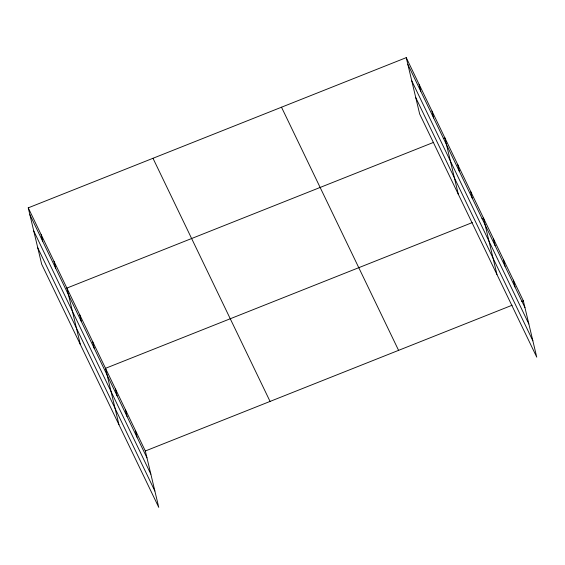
<?xml version="1.0" encoding="UTF-8"?>
<svg xmlns="http://www.w3.org/2000/svg" width="565" height="565" viewBox="0 0 565 565"><rect width="100%" height="100%" fill="white"/><g stroke="black" fill="none" stroke-linecap="round" stroke-linejoin="round"><path stroke-width="0.85" d="M28.25 207.849L145.332 450.99L158.758 507.356L41.676 264.215L28.25 207.849L406.242 57.644L523.324 300.785L536.75 357.151L419.668 114.01L406.242 57.644M433.687 142.331L66.889 288.086L80.315 344.452M443.278 138.517L444.881 137.881L458.307 194.247M472.319 222.568L105.521 368.324L118.954 424.689M481.917 218.754L483.513 218.118L496.946 274.484M145.332 450.99L512.13 305.234M521.721 301.42L523.324 300.785M407.874 64.481L524.949 307.621M411.765 80.823L528.847 323.964M415.776 97.667L532.859 340.808M281.504 107.209L398.586 350.356M152.988 158.285L270.07 401.425M29.881 214.686L146.957 457.827M33.773 231.029L150.855 474.169M37.784 247.873L154.867 491.013M513.373 280.12L514.998 286.956M503.415 259.455L505.046 266.292M493.464 238.783L495.095 245.62M470.638 191.373L472.262 198.209M457.756 164.627L459.387 171.463M431.999 111.136L433.63 117.972M419.124 84.39L420.748 91.226M135.374 430.325L137.005 437.162M125.423 409.653L127.054 416.49M115.472 388.988L117.103 395.825M92.646 341.578L94.27 348.414M79.764 314.832L81.395 321.669M54.007 261.341L55.638 268.177M41.132 234.595L42.756 241.432"/></g></svg>
